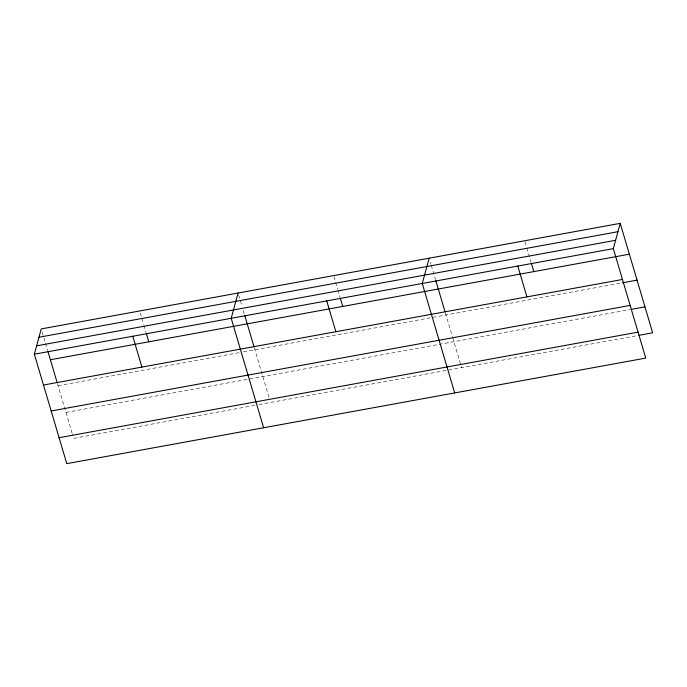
<?xml version="1.0" encoding="UTF-8"?>
<svg xmlns="http://www.w3.org/2000/svg" width="687" height="687" viewBox="0 0 687 687"><rect width="100%" height="100%" fill="white"/><g stroke="black" fill="none" stroke-linecap="round" stroke-linejoin="round"><path stroke-width="0.52" stroke-dasharray="3.44 2.58" d="M58.06 385.69L239.213 352.663M243.396 351.899L621.297 283.01M65.978 412.423L630.271 309.545M254.817 405.339L73.664 438.366L72.487 434.373M258.999 404.574L636.901 335.685M524.997 241.798L526.525 246.942M526.826 247.964L531.085 262.357M430.38 262.297L430.989 264.358M431.29 265.38L435.558 279.772M445.391 312.971L452.381 336.561M452.681 337.583L461.587 367.648M333.934 276.629L337.592 288.969M337.892 289.991L340.022 297.188M238.707 295.075L242.056 306.385M243.275 310.498L244.495 314.603M254.327 347.802L269.046 397.49M140.277 313.023L141.496 317.128M141.805 318.158L143.626 324.324M143.935 325.355L146.065 332.551M42.156 331.993L45.205 342.272M45.505 343.302L47.635 350.499M57.476 383.698L72.187 433.377"/><path stroke-width="1.03" d="M620.224 223.352L613.336 248.634L645.754 358.09L66.776 463.648L34.35 354.191L41.246 328.91L620.224 223.352L652.65 332.809L639.004 335.299M238.097 293.023L231.201 318.304L263.628 427.761M429.16 258.183L422.273 283.465L454.691 392.921M38.97 337.248L617.957 231.699M36.626 345.844L615.612 240.295M34.35 354.191L613.336 248.634M50.374 359.748L629.361 254.19M43.487 385.029L622.465 279.472M622.353 282.812L637.047 280.133M51.173 410.972L630.151 305.414M631.319 309.356L644.964 306.866M59.091 437.705L638.068 332.147M531.394 263.387L533.833 271.605M517.8 266.049L526.938 296.887M435.859 280.803L445.099 311.975M340.331 298.218L342.761 306.445M326.737 300.88L335.874 331.718M244.795 315.634L254.027 346.806M146.365 333.581L148.804 341.8M132.78 336.244L141.908 367.081M47.944 351.521L57.176 382.693"/></g></svg>
